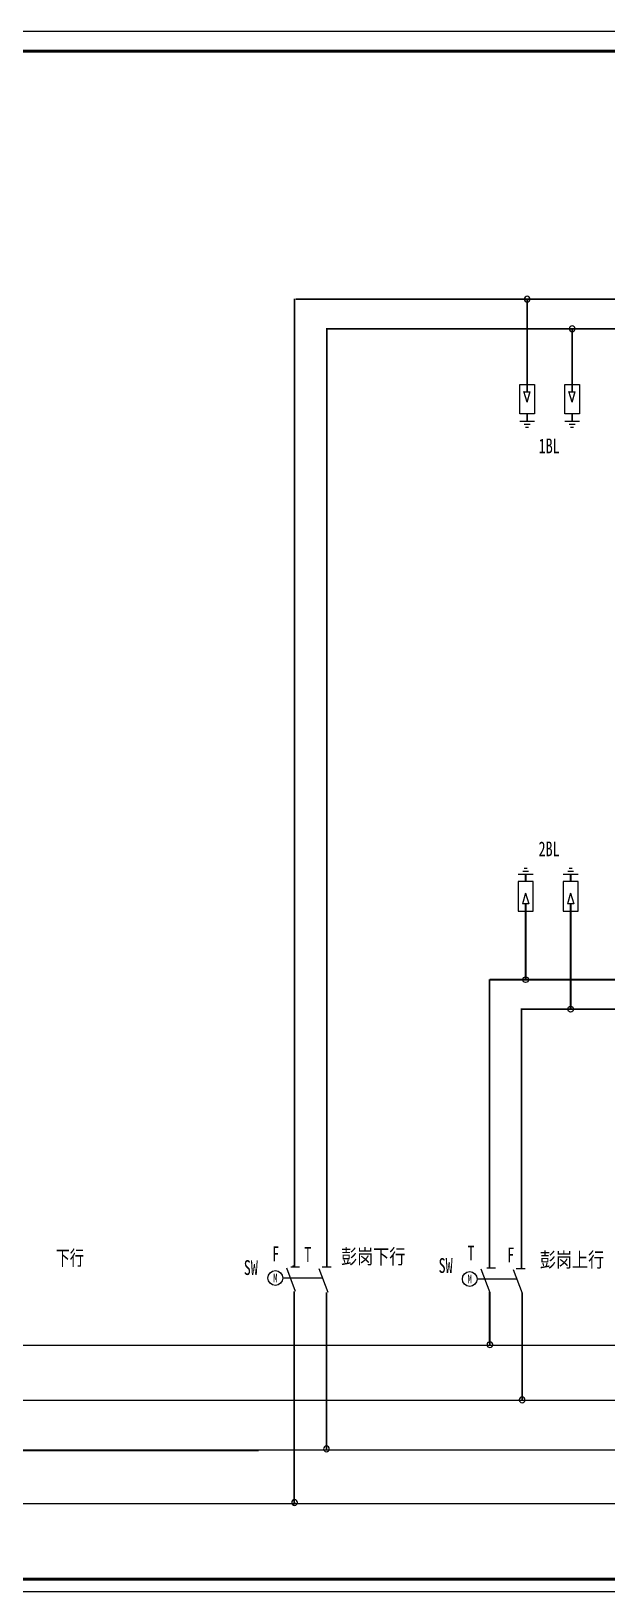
# Model space of a CAD drawing. Header units: millimetres. Extents: x 10667 to 23854, y -3427 to -2899.
# Drawn here: x 12346 to 12541, y -3427 to -2899 of the extents above; entities that cross this region are included whole.
import ezdxf
from ezdxf.enums import TextEntityAlignment as Align

# ---------------------------------------------------------------- set-up
doc = ezdxf.new("R2010")
doc.units = ezdxf.units.MM
doc.header["$LTSCALE"] = 10
doc.linetypes.add('DASHED', pattern=[11, 5, 0.5, 5, 0.5])
for name, color, linetype in [('3', 3, 'Continuous'), ('4', 1, 'Continuous'), ('BLOCK', 3, 'Continuous'), ('BOX', 7, 'Continuous'), ('DLINE', 1, 'Continuous'), ('PLINE', 1, 'Continuous'), ('设    备', 3, 'Continuous'), ('设备编号', 2, 'Continuous')]:
    doc.layers.add(name, color=color, linetype=linetype)
doc.styles.add('HZ', font='SimSun.ttf', dxfattribs={"width": 0.7})
doc.styles.add('ITALIC', font='NSimSun.ttf', dxfattribs={"width": 0.7})
doc.styles.add('ROMNAS', font='NSimSun.ttf', dxfattribs={"width": 0.7})

# ---------------------------------------------------------------- blocks, each defined once
blk = doc.blocks.new('$$POINT', base_point=(176.43, 371.44))
blk.add_point((176.43, 371.44))
blk = doc.blocks.new('$$DD', base_point=(181.79, 368.35))
at = {"layer": 'BLOCK', "color": 2}
blk.add_circle((181.79, 368.35), 0.971, dxfattribs=at)
at = {"xscale": 1.428571, "yscale": 1.428571, "zscale": 1.428571}
for rotation in [270, 180, 90]:
    blk.add_blockref('$$POINT', (181.79, 368.35), dxfattribs=dict(at, rotation=rotation))
blk.add_blockref('$$POINT', (181.79, 368.35), dxfattribs=at)
blk = doc.blocks.new('$BLQX')
for p, q in [((-2.5, -10), (-2.5, 0)), ((-2.5, 0), (2.5, 0)), ((2.5, 0), (2.5, -10)), ((0, -6), (-1.08, -2.46)), ((-1.07, -2.5), (1.08, -2.5)), ((0, -6), (1.08, -2.46)), ((2.5, -10), (-2.5, -10)), ((-2.5, -12.5), (2.5, -12.5)), ((-1, -13.5), (1, -13.5)), ((-0.5, -14.5), (0.5, -14.5))]:
    blk.add_line(p, q)
at = {"layer": 'DLINE', "const_width": 0.6}
for points in [[(0, -2.5), (0, 0)], [(0, -10), (0, -12.5)]]:
    blk.add_lwpolyline(points, dxfattribs=at)
at = {"style": 'HZ', "width": 0.76, "flags": 1}
for tag, p in [('符号', (3.73, -14.77)), ('名称', (3.73, -19.07)), ('型号', (3.73, -23.36)), ('规格', (3.73, -27.66)), ('单位', (3.73, -32.1)), ('数量', (3.99, -36.53))]:
    blk.add_attdef(tag, p, '', height=4, dxfattribs=at)
at = {"style": 'HZ', "width": 0.76}
blk.add_attdef('序号', (3.86, -10.33), '', height=4, dxfattribs=at)

msp = doc.modelspace()

# ---------------------------------------------------------------- linework, layer by layer
at = {"layer": '4', "color": 2}
msp.add_lwpolyline([(10666.54, -2898.77), (23853.86, -2898.77), (23853.86, -3426.84), (10666.54, -3426.84)], close=True, dxfattribs=at)
at = {"layer": 'BOX', "const_width": 1.05}
msp.add_lwpolyline([(10677.66, -2905.48), (23845.41, -2905.48), (23845.41, -3422.56), (10677.66, -3422.56)], close=True, dxfattribs=at)
at = {"layer": 'DLINE', "const_width": 0.6}
for points in [[(12435.63, -3316.84), (12435.63, -2989.23)], [(12435.97, -2989.44), (12603.72, -2989.44)], [(12514.43, -3018.27), (12514.43, -2989.44)], [(12446.55, -3316.9), (12446.55, -2999.22)], [(12446.9, -2999.44), (12603.72, -2999.44)], [(12529.68, -3018.27), (12529.68, -2999.44)], [(12513.93, -3196.48), (12513.93, -3219.71)], [(12529.18, -3196.48), (12529.18, -3229.71)], [(12501.7, -3219.58), (12501.7, -3317.16)], [(12501.79, -3219.71), (12621.8, -3219.71)], [(12512.2, -3229.71), (12603.72, -3229.71)], [(12512.53, -3317.45), (12512.53, -3229.9)]]:
    msp.add_lwpolyline(points, dxfattribs=at)
at = {"layer": 'PLINE'}
for p, q in [((12016.4, -3343.36), (12468.22, -3343.36)), ((12351, -3343.35), (12651.36, -3343.35)), ((12016.4, -3361.95), (12475.96, -3361.95)), ((12355.46, -3361.96), (12652.05, -3361.96)), ((12009.44, -3379.07), (12423.46, -3379.07)), ((12330.84, -3378.8), (12652.33, -3378.8)), ((12008.68, -3396.91), (12470.84, -3396.91)), ((12350.63, -3396.91), (12651.95, -3396.91))]:
    msp.add_line(p, q, dxfattribs=at)
at = {"layer": 'PLINE', "const_width": 0.6}
for points in [[(12435.48, -3325.19), (12435.5, -3397.41)], [(12446.47, -3325.55), (12446.48, -3379.07)], [(12501.75, -3325.39), (12501.76, -3343.49)], [(12512.73, -3325.75), (12512.75, -3361.69)]]:
    msp.add_lwpolyline(points, dxfattribs=at)
at = {"layer": '设    备', "color": 3}
for p, q in [((12444.93, -3320.66), (12431.63, -3320.66)), ((12510.8, -3321.01), (12497.5, -3321.01))]:
    msp.add_line(p, q, dxfattribs=at)
at = {"layer": '设    备'}
for p, q in [((12432.89, -3317.16), (12435.89, -3325.16)), ((12434.34, -3316.88), (12437.34, -3316.88)), ((12443.86, -3317.41), (12446.86, -3325.41)), ((12445, -3316.92), (12448, -3316.92)), ((12498.77, -3317.51), (12501.77, -3325.51)), ((12500.74, -3317.23), (12503.74, -3317.23)), ((12509.73, -3317.76), (12512.73, -3325.76)), ((12510.75, -3317.49), (12513.75, -3317.49))]:
    msp.add_line(p, q, dxfattribs=at)
for centre in [(12429.13, -3320.66), (12495, -3321.01)]:
    msp.add_circle(centre, 2.5, dxfattribs=at)
msp.add_point((12435.13, -3316.68), dxfattribs=at)

# ---------------------------------------------------------------- block references
at = {"layer": 'BLOCK', "xscale": -1}
for p in [(12514.43, -2989.44), (12529.68, -2999.44)]:
    msp.add_blockref('$$DD', p, dxfattribs=at)
at = {"layer": 'BLOCK'}
for p in [(12514.43, -3018.27), (12529.68, -3018.27)]:
    msp.add_blockref('$BLQX', p, dxfattribs=at)
at = {"layer": 'BLOCK', "xscale": -1}
for name, p, rotation in [('$BLQX', (12513.93, -3196.48), 180), ('$BLQX', (12529.18, -3196.48), 180), ('$$DD', (12501.82, -3343.21), 359.9999985530559), ('$$DD', (12512.71, -3361.91), 359.9999985530559), ('$$DD', (12446.42, -3378.45), 359.9999985530559), ('$$DD', (12435.67, -3396.64), 359.9999985530559)]:
    msp.add_blockref(name, p, dxfattribs=dict(at, rotation=rotation))
at = {"layer": 'BLOCK', "rotation": 180}
for p in [(12513.93, -3219.71), (12529.18, -3229.71)]:
    msp.add_blockref('$$DD', p, dxfattribs=at)

# ---------------------------------------------------------------- texts
at = {"layer": '3', "color": 3, "style": 'ITALIC', "width": 0.7}
msp.add_text('下行', height=5, dxfattribs=at).set_placement((12354.73, -3316.34))
at = {"layer": '3', "linetype": 'DASHED', "style": 'ROMNAS', "width": 0.8}
for s, p in [('彭岗下行', (12451.37, -3315.89)), ('彭岗上行', (12518.72, -3316.98))]:
    msp.add_text(s, height=5, dxfattribs=at).set_placement(p)
at = {"layer": '设    备', "style": 'HZ', "width": 0.62}
for p in [(12429.13, -3320.66), (12495, -3321.01)]:
    msp.add_text('M', height=3, dxfattribs=at).set_placement(p, align=Align.MIDDLE)
at = {"layer": '设备编号', "color": 6, "style": 'HZ', "width": 0.7}
for s, p in [('1BL', (12521.93, -3039.09)), ('2BL', (12521.87, -3175.46)), ('F', (12429.24, -3312.47)), ('T', (12440.14, -3312.71)), ('T', (12495.43, -3312.21)), ('F', (12508.88, -3312.84))]:
    msp.add_text(s, height=5, dxfattribs=at).set_placement(p, align=Align.MIDDLE)
for p in [(12418.44, -3319.63), (12484.44, -3318.94)]:
    msp.add_text('SW', height=5, dxfattribs=at).set_placement(p)

doc.saveas('drawing.dxf')
